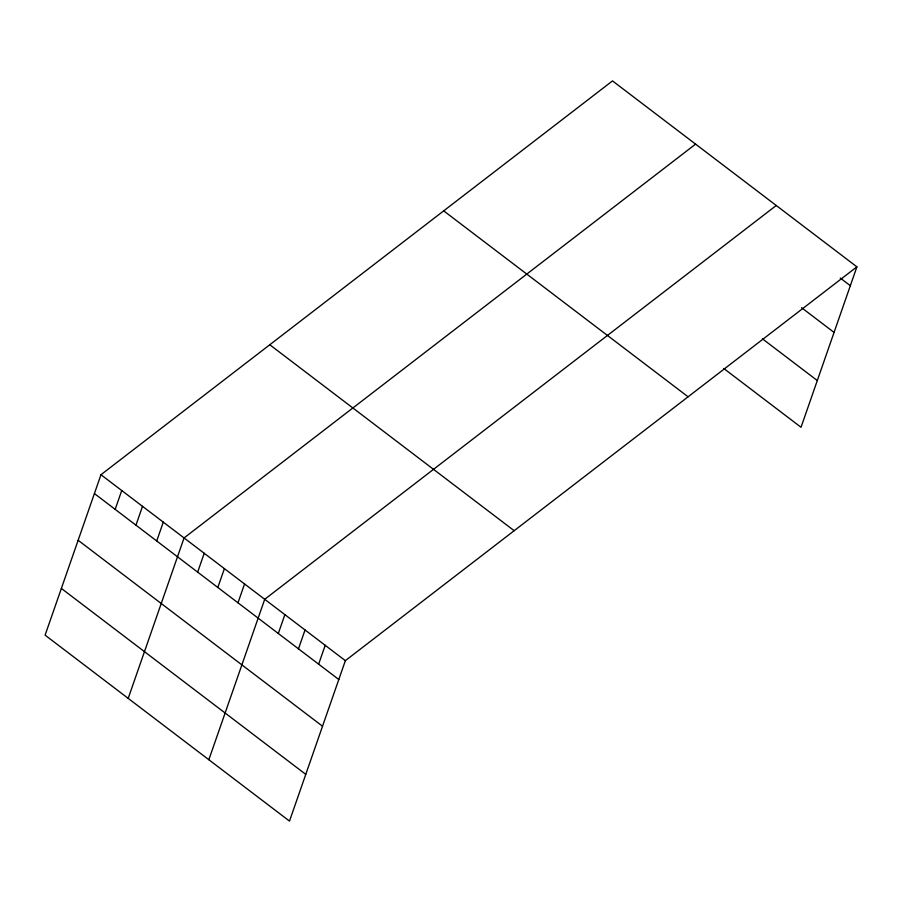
<?xml version="1.0" encoding="UTF-8"?>
<svg xmlns="http://www.w3.org/2000/svg" width="902" height="902" viewBox="0 0 902 902"><rect width="100%" height="100%" fill="white"/><g stroke="black" fill="none" stroke-linecap="round" stroke-linejoin="round"><path stroke-width="1.35" d="M100.968 474.723L45.1 635.155L289.497 821.091L345.365 660.659L856.9 266.845L612.503 80.909L100.968 474.723L345.365 660.659M115.174 509.371L121.747 490.519M135.954 525.178L142.516 506.326M156.722 540.986L163.296 522.134M128.197 698.373L184.064 537.942L695.6 144.128M197.662 572.127L204.224 553.276M217.822 587.461L224.395 568.621M237.993 602.807L244.555 583.955M208.847 759.732L264.714 599.3L776.25 205.487M278.312 633.486L284.874 614.634M298.472 648.82L305.045 629.979M318.643 664.165L325.205 645.313M856.9 266.845L801.032 427.277L723.742 368.478M840.258 278.03L850.338 285.697M801.585 307.706L834.068 332.421M762.416 338.802L817.302 380.554M443.694 210.865L688.091 396.801M269.777 344.756L514.174 530.703M94.406 493.563L338.802 679.51M78.136 540.287L322.533 726.234M61.37 588.431L305.767 774.367"/></g></svg>
